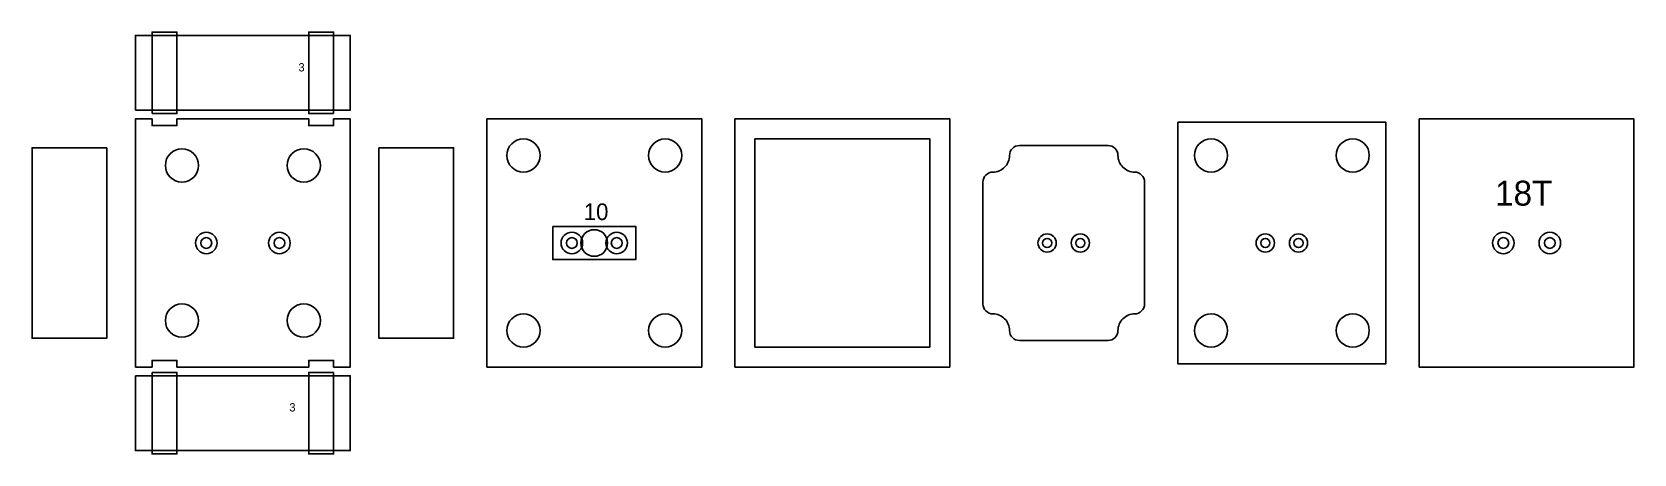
# Model space of a CAD drawing. Header units: millimetres. Extents: x 324 to 1288, y 264 to 517.
import ezdxf

# ---------------------------------------------------------------- set-up
doc = ezdxf.new("R2010")
doc.units = ezdxf.units.MM
for name, color, linetype in [('TEXT', 3, 'Continuous'), ('볼트 구멍', 7, 'Continuous'), ('치구', 7, 'Continuous')]:
    doc.layers.add(name, color=color, linetype=linetype)

msp = doc.modelspace()

# ---------------------------------------------------------------- linework, layer by layer
at = {"layer": '볼트 구멍', "color": 1}
msp.add_lwpolyline([(637.29, 400.37), (687.29, 400.37), (687.29, 380.37), (637.29, 380.37)], close=True, dxfattribs=at)
at = {"layer": '볼트 구멍', "color": 2}
for centre in [(428.74, 390.37), (472.74, 390.37)]:
    msp.add_circle(centre, 6.5, dxfattribs=at)
at = {"layer": '볼트 구멍', "color": 6}
for centre, radius in [((648.79, 390.37), 6.5), ((675.79, 390.37), 6.5), ((934.89, 390.37), 5.5), ((954.89, 390.37), 5.5), ((1066.19, 390.37), 5.5), ((1086.19, 390.37), 5.5), ((1209.49, 390.37), 6.5), ((1237.49, 390.37), 6.5)]:
    msp.add_circle(centre, radius, dxfattribs=at)
at = {"layer": '볼트 구멍', "color": 3}
for centre, radius in [((662.29, 390.37), 8), ((428.74, 390.37), 3.25), ((472.74, 390.37), 3.25), ((648.79, 390.37), 3.25), ((675.79, 390.37), 3.25), ((934.89, 390.37), 2.75), ((954.89, 390.37), 2.75), ((1066.19, 390.37), 2.75), ((1086.19, 390.37), 2.75), ((1209.49, 390.37), 3.25), ((1237.49, 390.37), 3.25)]:
    msp.add_circle(centre, radius, dxfattribs=at)
at = {"layer": '치구'}
for points in [[(386.09, 470.24), (515.39, 470.24), (515.39, 515.24), (386.09, 515.24)], [(386.09, 315.72), (396.09, 315.72), (396.09, 319.72), (411.09, 319.72), (411.09, 315.72), (490.39, 315.72), (490.39, 319.72), (505.39, 319.72), (505.39, 315.72), (515.39, 315.72), (515.39, 465.02), (505.39, 465.02), (505.39, 461.02), (490.39, 461.02), (490.39, 465.02), (411.09, 465.02), (411.09, 461.02), (396.09, 461.02), (396.09, 465.02), (386.09, 465.02)], [(597.64, 465.02), (597.64, 315.72), (726.94, 315.72), (726.94, 465.02)], [(746.94, 465.02), (746.94, 315.72), (876.24, 315.72), (876.24, 465.02)], [(1013.54, 463.02), (1013.54, 317.72), (1138.84, 317.72), (1138.84, 463.02)], [(1158.84, 465.02), (1158.84, 315.72), (1288.14, 315.72), (1288.14, 465.02)], [(368.84, 447.62), (323.84, 447.62), (323.84, 333.12), (368.84, 333.12)], [(532.64, 447.62), (577.64, 447.62), (577.64, 333.12), (532.64, 333.12)], [(758.94, 453.02), (758.94, 327.72), (864.24, 327.72), (864.24, 453.02)], [(386.09, 310.5), (515.39, 310.5), (515.39, 265.5), (386.09, 265.5)]]:
    msp.add_lwpolyline(points, close=True, dxfattribs=at)
at = {"layer": '치구', "color": 1}
for points in [[(396.09, 468.24), (411.09, 468.24), (411.09, 517.23), (396.09, 517.23)], [(505.39, 468.24), (490.39, 468.24), (490.39, 517.23), (505.39, 517.23)], [(396.09, 312.5), (411.09, 312.5), (411.09, 263.5), (396.09, 263.5)], [(505.39, 312.5), (490.39, 312.5), (490.39, 263.5), (505.39, 263.5)]]:
    msp.add_lwpolyline(points, close=True, dxfattribs=at)
at = {"layer": '치구'}
msp.add_lwpolyline([(896.24, 427.02), (896.24, 353.72, 0.414214), (902.24, 347.72, -0.414214), (912.24, 337.72, 0.414214), (918.24, 331.72), (971.54, 331.72, 0.414214), (977.54, 337.72, -0.414214), (987.54, 347.72, 0.414214), (993.54, 353.72), (993.54, 427.02, 0.414214), (987.54, 433.02, -0.414214), (977.54, 443.02, 0.414214), (971.54, 449.02), (918.24, 449.02, 0.414214), (912.24, 443.02, -0.414214), (902.24, 433.02, 0.414214)], format="xyb", close=True, dxfattribs=at)
for centre in [(414.09, 437.02), (487.39, 437.02), (619.64, 443.02), (704.94, 443.02), (1033.54, 443.02), (1118.84, 443.02), (414.09, 343.72), (487.39, 343.72), (619.64, 337.72), (704.94, 337.72), (1033.54, 337.72), (1118.84, 337.72)]:
    msp.add_circle(centre, 10, dxfattribs=at)

# ---------------------------------------------------------------- texts
at = {"layer": 'TEXT', "color": 1}
for s, height, p in [('3', 5, (484.2, 493.54)), ('18T', 15, (1204.5, 412.85)), ('3', 5, (478.73, 289.03))]:
    msp.add_text(s, height=height, dxfattribs=at).set_placement(p)
at = {"layer": '볼트 구멍', "color": 1}
msp.add_text('10', height=10, dxfattribs=at).set_placement((655.92, 404.16))

doc.saveas('drawing.dxf')
